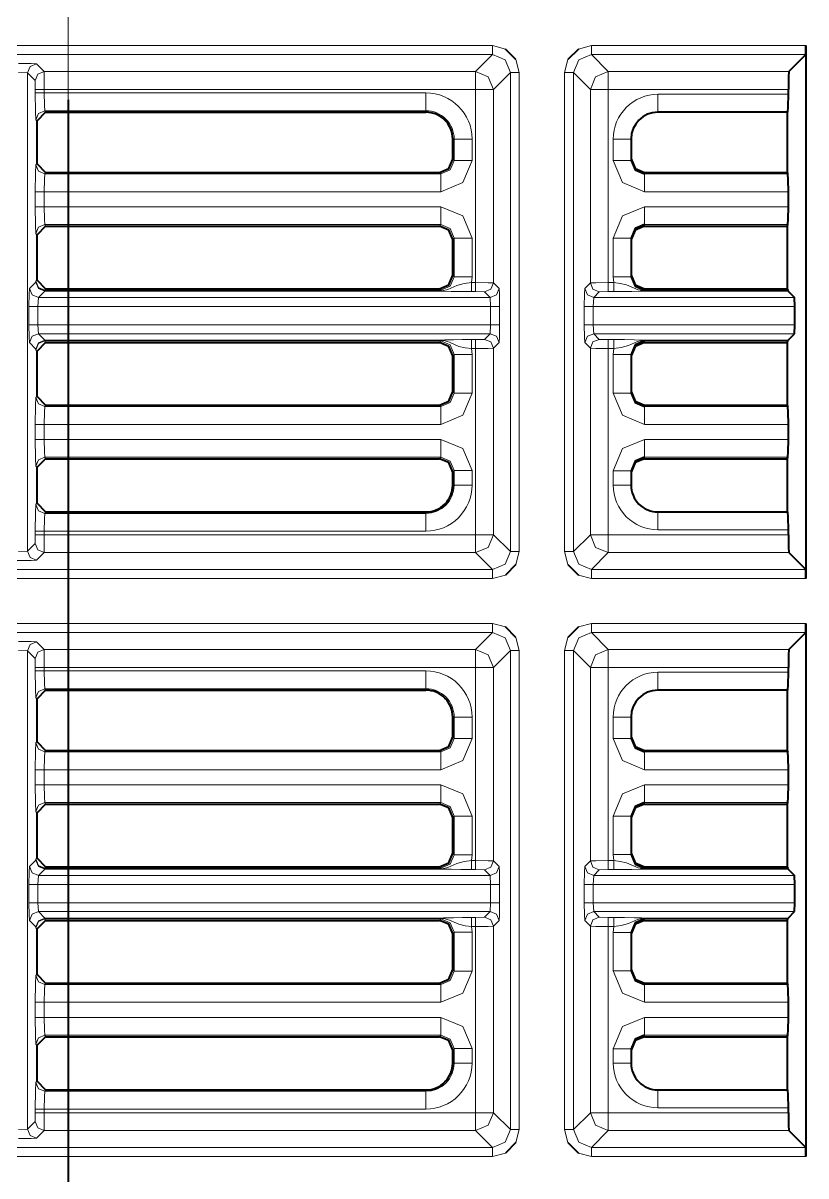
# Model space of a CAD drawing. Header units: millimetres. Extents: x 0 to 2941, y -405 to 1422.
# Drawn here: x 652.1 to 695.8, y 882.3 to 946.7 of the extents above; entities that cross this region are included whole.
import ezdxf

# ---------------------------------------------------------------- set-up
doc = ezdxf.new("R2010")
doc.units = ezdxf.units.MM
doc.layers.add('FINE', color=9, linetype='Continuous')
doc.layers.add('OUTLINE', color=7, linetype='Continuous')

msp = doc.modelspace()

# ---------------------------------------------------------------- linework, layer by layer
at = {"layer": 'FINE', "lineweight": 9}
for p, q in [((654.607, 957.219), (654.607, 939.354)), ((683.102, 945.289), (683.829, 945.477)), ((683.829, 945.477), (695.817, 945.477)), ((679.615, 944.705), (679.803, 943.978)), ((682.33, 943.978), (682.518, 944.705)), ((695.804, 944.977), (683.829, 944.977)), ((683.829, 944.977), (684.773, 944.034)), ((652.329, 943.954), (651.829, 943.979)), ((652.749, 943.534), (652.329, 943.954)), ((652.329, 917.227), (652.329, 943.954)), ((652.829, 944.454), (653.249, 944.034)), ((653.249, 944.034), (677.36, 944.034)), ((679.304, 943.978), (678.36, 943.034)), ((679.803, 943.978), (679.803, 917.203)), ((682.33, 917.203), (682.33, 943.978)), ((684.773, 944.034), (694.86, 944.034)), ((652.762, 943.034), (652.749, 943.534)), ((652.762, 942.839), (652.762, 943.034)), ((677.36, 943.034), (653.262, 943.034)), ((653.262, 943.034), (653.262, 942.839)), ((653.262, 942.839), (674.585, 942.839)), ((678.36, 943.034), (678.36, 932.221)), ((683.773, 932.221), (683.773, 943.034)), ((694.835, 943.034), (684.773, 943.034)), ((687.549, 942.758), (694.835, 942.758)), ((652.84, 941.258), (652.799, 941.341)), ((653.299, 941.84), (653.34, 941.759)), ((674.585, 941.84), (653.299, 941.84)), ((674.585, 941.759), (674.585, 941.84)), ((677.165, 940.258), (677.165, 939.061)), ((685.049, 939.066), (685.049, 940.258)), ((652.799, 938.811), (652.84, 938.893)), ((653.34, 938.394), (653.299, 938.312)), ((653.299, 938.312), (675.417, 938.312)), ((675.417, 938.312), (675.336, 938.394)), ((652.762, 936.473), (652.762, 937.314)), ((694.835, 937.314), (686.799, 937.314)), ((686.799, 936.473), (694.835, 936.473)), ((652.84, 934.893), (652.799, 934.975)), ((675.336, 935.394), (675.417, 935.475)), ((686.799, 935.475), (686.799, 935.394)), ((694.81, 935.475), (686.799, 935.475)), ((676.166, 934.726), (676.085, 934.644)), ((676.166, 932.561), (676.166, 934.726)), ((677.165, 934.726), (677.165, 932.561)), ((685.049, 932.566), (685.049, 934.721)), ((652.791, 932.263), (652.799, 932.311)), ((652.799, 932.311), (652.84, 932.393)), ((676.085, 932.642), (676.166, 932.561)), ((677.165, 932.561), (677.134, 932.234)), ((685.08, 932.234), (685.049, 932.566)), ((652.434, 931.906), (652.791, 932.263)), ((653.291, 931.763), (652.934, 931.406)), ((653.299, 931.812), (653.291, 931.78)), ((653.291, 931.78), (675.417, 931.78)), ((675.417, 931.763), (653.291, 931.763)), ((677.36, 931.734), (677.134, 931.734)), ((677.86, 931.721), (677.36, 931.734)), ((678.175, 931.406), (677.86, 931.721)), ((678.36, 932.221), (678.675, 931.906)), ((683.458, 931.906), (683.773, 932.221)), ((684.273, 931.721), (683.958, 931.406)), ((684.773, 931.734), (684.273, 931.721)), ((685.08, 931.734), (684.773, 931.734)), ((686.799, 931.894), (686.799, 931.812)), ((686.799, 931.812), (694.81, 931.812)), ((686.799, 931.78), (694.815, 931.78)), ((694.818, 931.763), (686.799, 931.763)), ((678.175, 931.406), (652.934, 931.406)), ((678.201, 930.906), (678.175, 931.406)), ((695.175, 931.406), (683.958, 931.406)), ((652.409, 929.881), (652.409, 930.906)), ((652.908, 930.906), (678.201, 930.906)), ((678.201, 929.881), (678.201, 930.906)), ((678.701, 930.906), (678.701, 929.881)), ((683.433, 929.881), (683.433, 930.906)), ((683.932, 930.906), (695.188, 930.906)), ((678.201, 929.881), (652.908, 929.881)), ((678.175, 929.381), (678.201, 929.881)), ((652.934, 929.381), (678.175, 929.381)), ((652.934, 929.381), (653.291, 929.023)), ((677.86, 929.065), (678.175, 929.381)), ((683.958, 929.381), (695.175, 929.381)), ((683.958, 929.381), (684.273, 929.065)), ((652.791, 928.524), (652.434, 928.881)), ((652.799, 928.475), (652.791, 928.524)), ((652.84, 928.393), (652.799, 928.475)), ((653.291, 929.023), (675.417, 929.023)), ((675.417, 929.007), (653.291, 929.007)), ((653.291, 929.007), (653.299, 928.975)), ((654.607, 928.635), (654.607, 910.77)), ((675.336, 928.894), (675.417, 928.975)), ((677.134, 929.053), (677.36, 929.053)), ((677.36, 928.553), (677.134, 928.553)), ((677.134, 928.553), (677.165, 928.226)), ((677.36, 929.053), (677.86, 929.065)), ((677.36, 918.147), (677.36, 928.553)), ((678.675, 928.881), (678.36, 928.566)), ((678.36, 928.566), (678.36, 918.147)), ((683.773, 928.566), (683.458, 928.881)), ((683.773, 918.147), (683.773, 928.566)), ((684.273, 929.065), (684.773, 929.053)), ((684.773, 929.053), (685.08, 929.053)), ((685.08, 928.553), (684.773, 928.553)), ((684.773, 928.553), (684.773, 918.147)), ((685.049, 928.221), (685.08, 928.553)), ((686.799, 929.023), (694.818, 929.023)), ((694.815, 929.007), (686.799, 929.007)), ((686.799, 928.975), (686.799, 928.894)), ((694.81, 928.975), (686.799, 928.975)), ((676.166, 928.226), (676.085, 928.144)), ((676.166, 926.061), (676.166, 928.226)), ((677.165, 928.226), (677.165, 926.061)), ((685.049, 926.066), (685.049, 928.221)), ((652.799, 925.812), (652.84, 925.894)), ((676.085, 926.142), (676.166, 926.061)), ((653.34, 925.393), (653.299, 925.312)), ((653.299, 925.312), (675.417, 925.312)), ((675.417, 925.312), (675.336, 925.393)), ((652.762, 923.473), (652.762, 924.313)), ((675.417, 924.313), (653.262, 924.313)), ((653.262, 924.313), (653.262, 923.473)), ((694.835, 924.313), (686.799, 924.313)), ((653.262, 923.473), (675.417, 923.473)), ((686.799, 923.473), (694.835, 923.473)), ((675.336, 922.393), (675.417, 922.475)), ((686.799, 922.475), (686.799, 922.393)), ((694.81, 922.475), (686.799, 922.475)), ((652.84, 921.894), (652.799, 921.976)), ((676.166, 921.726), (676.085, 921.645)), ((676.166, 920.922), (676.166, 921.726)), ((677.165, 921.726), (677.165, 920.922)), ((685.049, 920.922), (685.049, 921.721)), ((676.085, 920.922), (676.166, 920.922)), ((652.799, 919.84), (652.84, 919.922)), ((653.34, 919.422), (653.299, 919.341)), ((674.585, 919.341), (674.585, 919.422)), ((653.299, 919.341), (674.585, 919.341)), ((652.749, 917.647), (652.762, 918.147)), ((652.762, 918.147), (652.762, 918.342)), ((653.262, 918.342), (653.262, 918.147)), ((674.585, 918.342), (653.262, 918.342)), ((653.262, 918.147), (677.36, 918.147)), ((682.83, 917.203), (683.773, 918.147)), ((684.773, 918.147), (694.835, 918.147)), ((694.835, 918.422), (687.549, 918.422)), ((652.329, 917.227), (652.749, 917.647)), ((651.829, 917.202), (652.329, 917.227)), ((653.249, 917.147), (652.829, 916.727)), ((677.36, 917.147), (653.249, 917.147)), ((678.304, 916.204), (677.36, 917.147)), ((679.803, 917.203), (679.615, 916.476)), ((682.518, 916.476), (682.33, 917.203)), ((684.773, 917.147), (683.829, 916.204)), ((694.86, 917.147), (684.773, 917.147)), ((623.579, 916.204), (678.304, 916.204)), ((683.829, 916.204), (695.804, 916.204)), ((678.304, 915.704), (623.724, 915.704)), ((679.031, 915.892), (678.304, 915.704)), ((683.829, 915.704), (683.102, 915.892)), ((695.817, 915.704), (683.829, 915.704)), ((683.102, 912.989), (683.829, 913.177)), ((683.829, 913.177), (695.817, 913.177)), ((682.33, 911.678), (682.518, 912.405)), ((652.329, 911.654), (651.829, 911.679)), ((652.829, 912.154), (653.249, 911.734)), ((653.249, 911.734), (677.36, 911.734)), ((679.304, 911.678), (678.36, 910.734)), ((679.304, 884.903), (679.304, 911.678)), ((682.33, 884.903), (682.33, 911.678)), ((683.773, 910.734), (682.83, 911.678)), ((684.773, 911.734), (694.86, 911.734)), ((652.749, 911.234), (652.329, 911.654)), ((652.329, 884.927), (652.329, 911.654)), ((652.762, 910.734), (652.749, 911.234)), ((652.762, 910.538), (652.762, 910.734)), ((678.36, 910.734), (678.36, 899.921)), ((683.773, 899.921), (683.773, 910.734)), ((694.835, 910.734), (684.773, 910.734)), ((687.549, 910.458), (694.835, 910.458)), ((674.585, 909.458), (674.585, 909.54)), ((652.84, 908.958), (652.799, 909.041)), ((676.166, 907.959), (676.085, 907.959)), ((677.165, 907.959), (677.165, 906.761)), ((685.049, 906.766), (685.049, 907.959)), ((652.799, 906.511), (652.84, 906.593)), ((653.34, 906.094), (653.299, 906.012)), ((653.299, 906.012), (675.417, 906.012)), ((675.417, 906.012), (675.336, 906.094)), ((652.762, 904.174), (652.762, 905.013)), ((694.835, 905.013), (686.799, 905.013)), ((686.799, 904.174), (694.835, 904.174)), ((675.417, 903.175), (653.299, 903.175)), ((653.299, 903.175), (653.34, 903.093)), ((675.336, 903.093), (675.417, 903.175)), ((686.799, 903.175), (686.799, 903.093)), ((694.81, 903.175), (686.799, 903.175)), ((676.166, 902.426), (676.085, 902.344)), ((676.166, 900.261), (676.166, 902.426)), ((677.165, 902.426), (677.165, 900.261)), ((685.049, 900.266), (685.049, 902.421)), ((652.799, 900.011), (652.84, 900.093)), ((676.085, 900.342), (676.166, 900.261)), ((677.165, 900.261), (677.134, 899.934)), ((685.08, 899.934), (685.049, 900.266)), ((652.434, 899.606), (652.791, 899.963)), ((652.791, 899.963), (652.799, 900.011)), ((653.299, 899.512), (653.291, 899.48)), ((653.291, 899.48), (675.417, 899.48)), ((678.36, 899.921), (678.675, 899.606)), ((683.458, 899.606), (683.773, 899.921)), ((686.799, 899.593), (686.799, 899.512)), ((686.799, 899.512), (694.81, 899.512)), ((686.799, 899.48), (694.815, 899.48)), ((694.818, 899.463), (686.799, 899.463)), ((678.175, 899.106), (652.934, 899.106)), ((677.36, 899.434), (677.134, 899.434)), ((677.86, 899.421), (677.36, 899.434)), ((678.175, 899.106), (677.86, 899.421)), ((678.201, 898.606), (678.175, 899.106)), ((683.958, 899.106), (683.932, 898.606)), ((684.273, 899.421), (683.958, 899.106)), ((695.175, 899.106), (683.958, 899.106)), ((684.773, 899.434), (684.273, 899.421)), ((685.08, 899.434), (684.773, 899.434)), ((652.409, 897.581), (652.409, 898.606)), ((652.908, 898.606), (678.201, 898.606)), ((678.201, 897.581), (678.201, 898.606)), ((678.701, 898.606), (678.701, 897.581)), ((683.433, 897.581), (683.433, 898.606)), ((683.932, 898.606), (695.188, 898.606)), ((683.932, 898.606), (683.932, 897.581)), ((678.201, 897.581), (652.908, 897.581)), ((652.908, 897.581), (652.934, 897.081)), ((678.175, 897.081), (678.201, 897.581)), ((695.188, 897.581), (683.932, 897.581)), ((683.932, 897.581), (683.958, 897.081)), ((652.934, 897.081), (678.175, 897.081)), ((677.86, 896.765), (678.175, 897.081)), ((683.958, 897.081), (684.273, 896.765)), ((683.958, 897.081), (695.175, 897.081)), ((652.791, 896.224), (652.434, 896.581)), ((652.799, 896.175), (652.791, 896.224)), ((675.417, 896.707), (653.291, 896.707)), ((653.291, 896.707), (653.299, 896.675)), ((675.336, 896.594), (675.417, 896.675)), ((677.134, 896.253), (677.165, 895.926)), ((684.273, 896.765), (684.773, 896.753)), ((684.773, 896.753), (685.08, 896.753)), ((685.049, 895.921), (685.08, 896.253)), ((686.799, 896.724), (694.818, 896.724)), ((686.799, 896.675), (686.799, 896.594)), ((694.81, 896.675), (686.799, 896.675)), ((652.84, 896.093), (652.799, 896.175)), ((676.166, 895.926), (676.085, 895.844)), ((676.166, 893.761), (676.166, 895.926)), ((677.165, 895.926), (677.165, 893.761)), ((685.049, 893.766), (685.049, 895.921)), ((676.085, 893.842), (676.166, 893.761)), ((652.799, 893.511), (652.84, 893.593)), ((653.34, 893.093), (653.299, 893.012)), ((653.299, 893.012), (675.417, 893.012)), ((675.417, 893.012), (675.336, 893.093)), ((652.762, 891.174), (652.762, 892.014)), ((653.262, 892.014), (653.262, 891.174)), ((675.417, 892.014), (653.262, 892.014)), ((694.835, 892.014), (686.799, 892.014)), ((653.262, 891.174), (675.417, 891.174)), ((686.799, 891.174), (694.835, 891.174)), ((675.417, 890.175), (653.299, 890.175)), ((653.299, 890.175), (653.34, 890.093)), ((675.336, 890.093), (675.417, 890.175)), ((652.84, 889.593), (652.799, 889.675)), ((676.166, 889.426), (676.085, 889.345)), ((676.166, 888.622), (676.166, 889.426)), ((677.165, 889.426), (677.165, 888.622)), ((685.049, 888.622), (685.049, 889.421)), ((676.085, 888.622), (676.166, 888.622)), ((652.799, 887.54), (652.84, 887.622)), ((674.585, 887.041), (674.585, 887.122)), ((652.762, 885.847), (652.762, 886.042)), ((674.585, 886.042), (653.262, 886.042)), ((653.262, 886.042), (653.262, 885.847)), ((694.835, 886.122), (687.549, 886.122)), ((652.329, 884.927), (652.749, 885.347)), ((652.749, 885.347), (652.762, 885.847)), ((678.36, 885.847), (679.304, 884.903)), ((684.773, 885.847), (694.835, 885.847)), ((651.829, 884.902), (652.329, 884.927)), ((677.36, 884.847), (653.249, 884.847)), ((678.304, 883.903), (677.36, 884.847)), ((679.803, 884.903), (679.615, 884.176)), ((682.518, 884.176), (682.33, 884.903)), ((684.773, 884.847), (683.829, 883.903)), ((694.86, 884.847), (684.773, 884.847)), ((678.304, 883.404), (623.724, 883.404)), ((679.031, 883.592), (678.304, 883.404)), ((683.829, 883.404), (683.102, 883.592)), ((683.829, 883.903), (695.804, 883.903)), ((695.817, 883.404), (683.829, 883.404))]:
    msp.add_line(p, q, dxfattribs=at)
for points in [[(623.724, 945.477), (678.304, 945.477), (679.031, 945.289)], [(678.304, 945.477), (678.304, 945.128), (678.304, 944.977)], [(683.829, 945.477), (683.829, 945.128), (683.829, 944.977)], [(677.36, 944.034), (678.304, 944.977), (623.736, 944.977)], [(679.304, 943.978), (679.011, 944.685), (678.304, 944.977)], [(683.829, 944.977), (683.122, 944.685), (682.83, 943.978)], [(651.829, 944.479), (652.527, 944.472), (652.829, 944.454)], [(652.829, 944.454), (652.476, 944.307), (652.329, 943.954)], [(653.249, 944.034), (652.896, 943.887), (652.749, 943.534)], [(653.249, 944.034), (653.258, 943.732), (653.262, 943.034)], [(677.36, 944.034), (678.067, 943.741), (678.36, 943.034)], [(677.36, 944.034), (677.36, 943.732), (677.36, 943.034)], [(678.36, 918.147), (679.304, 917.203), (679.304, 943.978)], [(679.304, 943.978), (679.455, 943.978), (679.803, 943.978)], [(682.33, 943.978), (682.679, 943.978), (682.83, 943.978)], [(683.773, 943.034), (682.83, 943.978), (682.83, 917.203)], [(683.773, 943.034), (684.066, 943.741), (684.773, 944.034)], [(684.773, 943.034), (684.773, 943.732), (684.773, 944.034)], [(653.262, 943.034), (652.913, 943.034), (652.762, 943.034)], [(652.762, 942.839), (652.913, 942.839), (653.262, 942.839)], [(652.799, 941.341), (652.773, 941.806), (652.762, 942.839)], [(653.262, 942.839), (653.273, 942.15), (653.299, 941.84)], [(674.585, 942.839), (674.585, 942.15), (674.585, 941.84)], [(677.134, 932.234), (677.36, 932.234), (677.36, 943.034)], [(678.36, 943.034), (678.058, 943.034), (677.36, 943.034)], [(684.773, 943.034), (684.075, 943.034), (683.773, 943.034)], [(684.773, 943.034), (684.773, 932.234), (685.08, 932.234)], [(687.549, 942.758), (687.549, 942.051), (687.549, 941.759)], [(652.799, 941.341), (652.946, 941.693), (653.299, 941.84)], [(676.085, 939.142), (676.166, 939.061), (676.166, 940.258), (676.085, 940.258)], [(677.165, 940.258), (676.476, 940.258), (676.166, 940.258)], [(685.049, 940.258), (685.756, 940.258), (686.049, 940.258)], [(652.762, 937.314), (652.773, 938.346), (652.799, 938.811)], [(652.799, 938.811), (652.946, 938.458), (653.299, 938.312)], [(675.417, 938.312), (675.948, 938.53), (676.166, 939.061)], [(677.165, 939.061), (676.653, 937.825), (675.417, 937.314)], [(677.165, 939.061), (676.476, 939.061), (676.166, 939.061)], [(685.049, 939.066), (685.756, 939.066), (686.049, 939.066)], [(686.799, 937.314), (685.561, 937.827), (685.049, 939.066)], [(653.299, 938.312), (653.273, 938.002), (653.262, 937.314)], [(675.417, 937.314), (675.417, 938.002), (675.417, 938.312)], [(686.799, 938.394), (686.799, 938.312), (694.81, 938.312)], [(686.799, 937.314), (686.799, 938.002), (686.799, 938.312)], [(652.762, 937.314), (652.913, 937.314), (653.262, 937.314)], [(675.417, 937.314), (653.262, 937.314), (653.262, 936.473), (675.417, 936.473)], [(652.762, 936.473), (652.913, 936.473), (653.262, 936.473)], [(652.799, 934.975), (652.773, 935.441), (652.762, 936.473)], [(653.262, 936.473), (653.273, 935.785), (653.299, 935.475)], [(675.417, 935.475), (675.417, 935.785), (675.417, 936.473)], [(675.417, 936.473), (676.653, 935.962), (677.165, 934.726)], [(685.049, 934.721), (685.561, 935.96), (686.799, 936.473)], [(686.799, 935.475), (686.799, 935.785), (686.799, 936.473)], [(652.799, 934.975), (652.946, 935.328), (653.299, 935.475)], [(675.417, 935.475), (653.299, 935.475), (653.34, 935.394)], [(676.166, 934.726), (675.948, 935.257), (675.417, 935.475)], [(676.166, 934.726), (676.476, 934.726), (677.165, 934.726)], [(686.049, 934.721), (685.756, 934.721), (685.049, 934.721)], [(653.299, 931.812), (652.946, 931.959), (652.799, 932.311)], [(675.417, 931.812), (675.948, 932.03), (676.166, 932.561)], [(676.166, 932.561), (676.476, 932.561), (677.165, 932.561)], [(686.049, 932.566), (685.756, 932.566), (685.049, 932.566)], [(652.409, 930.906), (652.416, 931.604), (652.434, 931.906)], [(652.934, 931.406), (652.581, 931.553), (652.434, 931.906)], [(653.291, 931.78), (652.939, 931.923), (652.791, 932.263)], [(653.291, 931.763), (652.938, 931.91), (652.791, 932.263)], [(653.291, 931.78), (653.291, 931.768), (653.291, 931.763)], [(653.34, 931.894), (653.299, 931.812), (675.417, 931.812), (675.336, 931.894)], [(675.417, 931.78), (675.487, 931.782), (675.574, 931.791), (675.814, 931.851), (676.314, 932.073), (676.727, 932.184), (677.134, 932.234)], [(675.417, 931.78), (675.417, 931.801), (675.417, 931.812)], [(675.417, 931.78), (675.417, 931.768), (675.417, 931.763)], [(677.134, 931.734), (676.542, 931.737), (675.994, 931.747), (675.586, 931.76), (675.478, 931.763), (675.444, 931.763), (675.417, 931.763)], [(677.134, 932.234), (677.134, 931.885), (677.134, 931.734)], [(677.36, 932.234), (677.36, 931.885), (677.36, 931.734)], [(677.36, 932.234), (678.058, 932.23), (678.36, 932.221)], [(678.36, 932.221), (678.213, 931.868), (677.86, 931.721)], [(678.675, 931.906), (678.529, 931.553), (678.175, 931.406)], [(678.675, 931.906), (678.693, 931.604), (678.701, 930.906)], [(683.433, 930.906), (683.44, 931.604), (683.458, 931.906)], [(683.958, 931.406), (683.605, 931.553), (683.458, 931.906)], [(683.773, 932.221), (684.075, 932.23), (684.773, 932.234)], [(684.273, 931.721), (683.92, 931.868), (683.773, 932.221)], [(684.773, 931.734), (684.773, 931.885), (684.773, 932.234)], [(685.08, 931.734), (685.08, 931.885), (685.08, 932.234)], [(685.08, 932.234), (685.445, 932.19), (685.789, 932.112), (686.31, 931.887), (686.446, 931.837), (686.552, 931.808), (686.697, 931.785), (686.766, 931.781), (686.799, 931.78)], [(686.799, 931.763), (686.786, 931.763), (686.759, 931.763), (686.7, 931.762), (686.652, 931.76), (686.579, 931.758), (686.082, 931.743), (685.611, 931.737), (685.08, 931.734)], [(686.799, 931.812), (686.799, 931.801), (686.799, 931.78)], [(686.799, 931.763), (686.799, 931.768), (686.799, 931.78)], [(652.934, 931.406), (652.908, 930.906), (652.908, 929.881), (652.934, 929.381)], [(683.958, 931.406), (683.932, 930.906), (683.932, 929.881)], [(652.908, 930.906), (652.56, 930.906), (652.409, 930.906)], [(678.701, 930.906), (678.55, 930.906), (678.201, 930.906)], [(683.932, 930.906), (683.584, 930.906), (683.433, 930.906)], [(652.409, 929.881), (652.56, 929.881), (652.908, 929.881)], [(652.434, 928.881), (652.416, 929.183), (652.409, 929.881)], [(678.201, 929.881), (678.55, 929.881), (678.701, 929.881)], [(678.701, 929.881), (678.693, 929.183), (678.675, 928.881)], [(683.433, 929.881), (683.584, 929.881), (683.932, 929.881)], [(683.458, 928.881), (683.44, 929.183), (683.433, 929.881)], [(695.188, 929.881), (683.932, 929.881), (683.958, 929.381)], [(652.434, 928.881), (652.581, 929.234), (652.934, 929.381)], [(678.175, 929.381), (678.529, 929.234), (678.675, 928.881)], [(683.458, 928.881), (683.605, 929.234), (683.958, 929.381)], [(652.791, 928.524), (652.938, 928.877), (653.291, 929.023)], [(652.791, 928.524), (652.939, 928.864), (653.291, 929.007)], [(652.799, 928.475), (652.946, 928.828), (653.299, 928.975)], [(653.291, 929.023), (653.291, 929.019), (653.291, 929.007)], [(675.417, 928.975), (653.299, 928.975), (653.34, 928.894)], [(675.417, 929.023), (675.43, 929.023), (675.457, 929.024), (675.516, 929.025), (675.565, 929.026), (675.64, 929.029), (676.133, 929.044), (676.604, 929.05), (677.134, 929.053)], [(675.417, 929.023), (675.417, 929.019), (675.417, 929.007)], [(677.134, 928.553), (676.77, 928.596), (676.427, 928.674), (675.909, 928.898), (675.772, 928.95), (675.666, 928.979), (675.52, 929.002), (675.45, 929.006), (675.417, 929.007)], [(675.417, 928.975), (675.417, 928.986), (675.417, 929.007)], [(676.166, 928.226), (675.948, 928.757), (675.417, 928.975)], [(677.134, 929.053), (677.134, 928.902), (677.134, 928.553)], [(677.36, 929.053), (677.36, 928.902), (677.36, 928.553)], [(678.36, 928.566), (678.058, 928.557), (677.36, 928.553)], [(677.86, 929.065), (678.213, 928.919), (678.36, 928.566)], [(683.773, 928.566), (683.92, 928.919), (684.273, 929.065)], [(684.773, 928.553), (684.075, 928.557), (683.773, 928.566)], [(684.773, 928.553), (684.773, 928.902), (684.773, 929.053)], [(685.08, 928.553), (685.08, 928.902), (685.08, 929.053)], [(685.08, 929.053), (685.675, 929.05), (686.222, 929.04), (686.63, 929.027), (686.738, 929.024), (686.772, 929.024), (686.799, 929.023)], [(686.799, 929.007), (686.728, 929.005), (686.642, 928.996), (686.403, 928.936), (685.903, 928.716), (685.49, 928.604), (685.08, 928.553)], [(686.799, 929.007), (686.799, 929.019), (686.799, 929.023)], [(686.799, 928.975), (686.799, 928.986), (686.799, 929.007)], [(676.166, 928.226), (676.476, 928.226), (677.165, 928.226)], [(686.049, 928.221), (685.756, 928.221), (685.049, 928.221)], [(675.417, 925.312), (675.948, 925.53), (676.166, 926.061)], [(677.165, 926.061), (676.653, 924.825), (675.417, 924.313)], [(676.166, 926.061), (676.476, 926.061), (677.165, 926.061)], [(686.049, 926.066), (685.756, 926.066), (685.049, 926.066)], [(686.799, 924.313), (685.561, 924.827), (685.049, 926.066)], [(652.762, 924.313), (652.773, 925.346), (652.799, 925.812)], [(653.299, 925.312), (652.946, 925.459), (652.799, 925.812)], [(653.299, 925.312), (653.273, 925.002), (653.262, 924.313)], [(675.417, 924.313), (675.417, 925.002), (675.417, 925.312)], [(686.799, 925.393), (686.799, 925.312), (694.81, 925.312)], [(686.799, 925.312), (686.799, 925.002), (686.799, 924.313)], [(653.262, 924.313), (652.913, 924.313), (652.762, 924.313)], [(653.262, 923.473), (652.913, 923.473), (652.762, 923.473)], [(652.799, 921.976), (652.773, 922.441), (652.762, 923.473)], [(653.262, 923.473), (653.273, 922.785), (653.299, 922.475)], [(675.417, 923.473), (675.417, 922.785), (675.417, 922.475)], [(675.417, 923.473), (676.653, 922.962), (677.165, 921.726)], [(685.049, 921.721), (685.561, 922.96), (686.799, 923.473)], [(686.799, 922.475), (686.799, 922.785), (686.799, 923.473)], [(653.299, 922.475), (652.946, 922.328), (652.799, 921.976)], [(675.417, 922.475), (653.299, 922.475), (653.34, 922.393)], [(676.166, 921.726), (675.948, 922.257), (675.417, 922.475)], [(676.166, 921.726), (676.476, 921.726), (677.165, 921.726)], [(686.049, 921.721), (685.756, 921.721), (685.049, 921.721)], [(676.166, 920.922), (676.476, 920.922), (677.165, 920.922)], [(686.049, 920.922), (685.756, 920.922), (685.049, 920.922)], [(652.762, 918.342), (652.773, 919.375), (652.799, 919.84)], [(653.299, 919.341), (652.946, 919.488), (652.799, 919.84)], [(687.549, 919.422), (687.549, 919.129), (687.549, 918.422)], [(653.299, 919.341), (653.273, 919.031), (653.262, 918.342)], [(674.585, 919.341), (674.585, 919.031), (674.585, 918.342)], [(653.262, 918.342), (652.913, 918.342), (652.762, 918.342)], [(653.262, 918.147), (652.913, 918.147), (652.762, 918.147)], [(653.262, 918.147), (653.258, 917.449), (653.249, 917.147)], [(678.36, 918.147), (678.058, 918.147), (677.36, 918.147)], [(678.36, 918.147), (678.067, 917.44), (677.36, 917.147)], [(677.36, 918.147), (677.36, 917.449), (677.36, 917.147)], [(684.773, 918.147), (684.075, 918.147), (683.773, 918.147)], [(684.773, 917.147), (684.066, 917.44), (683.773, 918.147)], [(684.773, 918.147), (684.773, 917.449), (684.773, 917.147)], [(653.249, 917.147), (652.896, 917.294), (652.749, 917.647)], [(652.829, 916.727), (652.476, 916.874), (652.329, 917.227)], [(678.304, 916.204), (679.011, 916.496), (679.304, 917.203)], [(679.304, 917.203), (679.455, 917.203), (679.803, 917.203)], [(682.33, 917.203), (682.679, 917.203), (682.83, 917.203)], [(682.83, 917.203), (683.122, 916.496), (683.829, 916.204)], [(652.829, 916.727), (652.527, 916.709), (651.829, 916.702), (650.804, 916.702)], [(678.304, 916.204), (678.304, 916.052), (678.304, 915.704)], [(683.829, 915.704), (683.829, 916.052), (683.829, 916.204)], [(623.724, 913.177), (678.304, 913.177), (679.031, 912.989)], [(678.304, 913.177), (678.304, 912.828), (678.304, 912.677)], [(683.829, 913.177), (683.829, 912.828), (683.829, 912.677)], [(677.36, 911.734), (678.304, 912.677), (623.736, 912.677)], [(679.304, 911.678), (679.011, 912.385), (678.304, 912.677)], [(679.615, 912.405), (679.803, 911.678), (679.803, 884.903)], [(683.829, 912.677), (683.122, 912.385), (682.83, 911.678)], [(695.804, 912.677), (683.829, 912.677), (684.773, 911.734)], [(651.829, 912.179), (652.527, 912.172), (652.829, 912.154)], [(652.329, 911.654), (652.476, 912.007), (652.829, 912.154)], [(652.749, 911.234), (652.896, 911.587), (653.249, 911.734)], [(653.249, 911.734), (653.258, 911.432), (653.262, 910.734)], [(677.36, 911.734), (678.067, 911.441), (678.36, 910.734)], [(677.36, 911.734), (677.36, 911.432), (677.36, 910.734)], [(679.304, 911.678), (679.455, 911.678), (679.803, 911.678)], [(682.33, 911.678), (682.679, 911.678), (682.83, 911.678)], [(682.83, 911.678), (682.83, 884.903), (683.773, 885.847)], [(683.773, 910.734), (684.066, 911.441), (684.773, 911.734)], [(684.773, 910.734), (684.773, 911.432), (684.773, 911.734)], [(652.762, 910.734), (652.913, 910.734), (653.262, 910.734)], [(652.762, 910.538), (652.913, 910.538), (653.262, 910.538)], [(652.799, 909.041), (652.773, 909.506), (652.762, 910.538)], [(677.134, 899.934), (677.36, 899.934), (677.36, 910.734), (653.262, 910.734)], [(653.262, 910.734), (653.262, 910.538), (674.585, 910.538)], [(653.262, 910.538), (653.273, 909.85), (653.299, 909.54)], [(674.585, 910.538), (674.585, 909.85), (674.585, 909.54)], [(678.36, 910.734), (678.058, 910.734), (677.36, 910.734)], [(684.773, 910.734), (684.075, 910.734), (683.773, 910.734)], [(684.773, 910.734), (684.773, 899.934), (685.08, 899.934)], [(687.549, 910.458), (687.549, 909.751), (687.549, 909.458)], [(652.799, 909.041), (652.946, 909.393), (653.299, 909.54)], [(674.585, 909.54), (653.299, 909.54), (653.34, 909.458)], [(676.085, 906.842), (676.166, 906.761), (676.166, 907.959)], [(677.165, 907.959), (676.476, 907.959), (676.166, 907.959)], [(685.049, 907.959), (685.756, 907.959), (686.049, 907.959)], [(675.417, 906.012), (675.948, 906.23), (676.166, 906.761)], [(677.165, 906.761), (676.653, 905.525), (675.417, 905.013)], [(676.166, 906.761), (676.476, 906.761), (677.165, 906.761)], [(685.049, 906.766), (685.756, 906.766), (686.049, 906.766)], [(686.799, 905.013), (685.561, 905.527), (685.049, 906.766)], [(652.762, 905.013), (652.773, 906.046), (652.799, 906.511)], [(653.299, 906.012), (652.946, 906.159), (652.799, 906.511)], [(653.299, 906.012), (653.273, 905.702), (653.262, 905.013)], [(675.417, 906.012), (675.417, 905.702), (675.417, 905.013)], [(686.799, 906.094), (686.799, 906.012), (694.81, 906.012)], [(686.799, 905.013), (686.799, 905.702), (686.799, 906.012)], [(653.262, 905.013), (652.913, 905.013), (652.762, 905.013)], [(675.417, 905.013), (653.262, 905.013), (653.262, 904.174), (675.417, 904.174)], [(652.762, 904.174), (652.913, 904.174), (653.262, 904.174)], [(652.84, 902.593), (652.799, 902.675), (652.773, 903.141), (652.762, 904.174)], [(653.262, 904.174), (653.273, 903.485), (653.299, 903.175)], [(675.417, 903.175), (675.417, 903.485), (675.417, 904.174)], [(675.417, 904.174), (676.653, 903.662), (677.165, 902.426)], [(685.049, 902.421), (685.561, 903.66), (686.799, 904.174)], [(686.799, 904.174), (686.799, 903.485), (686.799, 903.175)], [(652.799, 902.675), (652.946, 903.028), (653.299, 903.175)], [(676.166, 902.426), (675.948, 902.957), (675.417, 903.175)], [(676.166, 902.426), (676.476, 902.426), (677.165, 902.426)], [(685.049, 902.421), (685.756, 902.421), (686.049, 902.421)], [(675.417, 899.512), (675.948, 899.73), (676.166, 900.261)], [(676.166, 900.261), (676.476, 900.261), (677.165, 900.261)], [(685.049, 900.266), (685.756, 900.266), (686.049, 900.266)], [(654.607, 900.051), (654.607, 846.457), (621.566, 846.457)], [(652.409, 898.606), (652.416, 899.304), (652.434, 899.606)], [(652.434, 899.606), (652.581, 899.253), (652.934, 899.106)], [(652.791, 899.963), (652.938, 899.61), (653.291, 899.463)], [(652.791, 899.963), (652.939, 899.623), (653.291, 899.48)], [(652.799, 900.011), (652.946, 899.659), (653.299, 899.512)], [(675.417, 899.463), (653.291, 899.463), (652.934, 899.106)], [(653.291, 899.48), (653.291, 899.468), (653.291, 899.463)], [(653.34, 899.593), (653.299, 899.512), (675.417, 899.512), (675.336, 899.593)], [(675.417, 899.48), (675.487, 899.482), (675.574, 899.491), (675.814, 899.551), (676.314, 899.773), (676.727, 899.884), (677.134, 899.934)], [(675.417, 899.48), (675.417, 899.501), (675.417, 899.512)], [(675.417, 899.463), (675.417, 899.468), (675.417, 899.48)], [(677.134, 899.434), (676.542, 899.437), (675.994, 899.447), (675.586, 899.459), (675.478, 899.463), (675.444, 899.463), (675.417, 899.463)], [(677.134, 899.434), (677.134, 899.585), (677.134, 899.934)], [(677.36, 899.434), (677.36, 899.585), (677.36, 899.934)], [(677.36, 899.934), (678.058, 899.93), (678.36, 899.921)], [(677.86, 899.421), (678.213, 899.568), (678.36, 899.921)], [(678.175, 899.106), (678.529, 899.253), (678.675, 899.606)], [(678.675, 899.606), (678.693, 899.304), (678.701, 898.606)], [(683.433, 898.606), (683.44, 899.304), (683.458, 899.606)], [(683.958, 899.106), (683.605, 899.253), (683.458, 899.606)], [(683.773, 899.921), (684.075, 899.93), (684.773, 899.934)], [(684.273, 899.421), (683.92, 899.568), (683.773, 899.921)], [(684.773, 899.434), (684.773, 899.585), (684.773, 899.934)], [(685.08, 899.434), (685.08, 899.585), (685.08, 899.934)], [(685.08, 899.934), (685.445, 899.89), (685.789, 899.812), (686.31, 899.587), (686.446, 899.536), (686.552, 899.508), (686.697, 899.485), (686.766, 899.48), (686.799, 899.48)], [(686.799, 899.463), (686.786, 899.463), (686.759, 899.463), (686.7, 899.462), (686.652, 899.46), (686.579, 899.458), (686.082, 899.443), (685.611, 899.437), (685.08, 899.434)], [(686.799, 899.48), (686.799, 899.501), (686.799, 899.512)], [(686.799, 899.463), (686.799, 899.468), (686.799, 899.48)], [(652.934, 899.106), (652.908, 898.606), (652.908, 897.581)], [(652.409, 898.606), (652.56, 898.606), (652.908, 898.606)], [(678.201, 898.606), (678.55, 898.606), (678.701, 898.606)], [(683.932, 898.606), (683.584, 898.606), (683.433, 898.606)], [(652.409, 897.581), (652.56, 897.581), (652.908, 897.581)], [(652.434, 896.581), (652.416, 896.883), (652.409, 897.581)], [(678.201, 897.581), (678.55, 897.581), (678.701, 897.581)], [(678.701, 897.581), (678.693, 896.883), (678.675, 896.581)], [(683.932, 897.581), (683.584, 897.581), (683.433, 897.581)], [(683.458, 896.581), (683.44, 896.883), (683.433, 897.581)], [(652.434, 896.581), (652.581, 896.934), (652.934, 897.081)], [(652.934, 897.081), (653.291, 896.724), (675.417, 896.724)], [(678.175, 897.081), (678.529, 896.934), (678.675, 896.581)], [(683.958, 897.081), (683.605, 896.934), (683.458, 896.581)], [(652.791, 896.224), (652.938, 896.577), (653.291, 896.724)], [(652.791, 896.224), (652.939, 896.564), (653.291, 896.707)], [(652.799, 896.175), (652.946, 896.528), (653.299, 896.675)], [(653.262, 885.847), (677.36, 885.847), (677.36, 896.253), (677.134, 896.253)], [(653.291, 896.724), (653.291, 896.719), (653.291, 896.707)], [(675.417, 896.675), (653.299, 896.675), (653.34, 896.594)], [(675.417, 896.724), (675.43, 896.724), (675.457, 896.724), (675.516, 896.725), (675.565, 896.727), (675.64, 896.729), (676.133, 896.743), (676.604, 896.75), (677.134, 896.753)], [(675.417, 896.724), (675.417, 896.719), (675.417, 896.707)], [(677.134, 896.253), (676.77, 896.296), (676.427, 896.374), (675.909, 896.599), (675.772, 896.65), (675.666, 896.679), (675.52, 896.702), (675.45, 896.707), (675.417, 896.707)], [(675.417, 896.675), (675.417, 896.685), (675.417, 896.707)], [(676.166, 895.926), (675.948, 896.457), (675.417, 896.675)], [(677.134, 896.753), (677.36, 896.753), (677.86, 896.765)], [(677.134, 896.753), (677.134, 896.602), (677.134, 896.253)], [(677.36, 896.753), (677.36, 896.602), (677.36, 896.253)], [(678.36, 896.266), (678.058, 896.257), (677.36, 896.253)], [(677.86, 896.765), (678.213, 896.619), (678.36, 896.266)], [(678.675, 896.581), (678.36, 896.266), (678.36, 885.847)], [(683.773, 885.847), (683.773, 896.266), (683.458, 896.581)], [(684.273, 896.765), (683.92, 896.619), (683.773, 896.266)], [(684.773, 896.253), (684.075, 896.257), (683.773, 896.266)], [(684.773, 896.753), (684.773, 896.602), (684.773, 896.253)], [(685.08, 896.253), (684.773, 896.253), (684.773, 885.847)], [(685.08, 896.753), (685.08, 896.602), (685.08, 896.253)], [(685.08, 896.753), (685.675, 896.75), (686.222, 896.74), (686.63, 896.727), (686.738, 896.724), (686.772, 896.724), (686.799, 896.724)], [(686.799, 896.707), (686.728, 896.705), (686.642, 896.696), (686.403, 896.636), (685.903, 896.416), (685.49, 896.304), (685.08, 896.253)], [(686.799, 896.724), (686.799, 896.719), (686.799, 896.707)], [(694.815, 896.707), (686.799, 896.707), (686.799, 896.685), (686.799, 896.675)], [(676.166, 895.926), (676.476, 895.926), (677.165, 895.926)], [(685.049, 895.921), (685.756, 895.921), (686.049, 895.921)], [(675.417, 893.012), (675.948, 893.23), (676.166, 893.761)], [(677.165, 893.761), (676.653, 892.525), (675.417, 892.014)], [(676.166, 893.761), (676.476, 893.761), (677.165, 893.761)], [(685.049, 893.766), (685.756, 893.766), (686.049, 893.766)], [(686.799, 892.014), (685.561, 892.527), (685.049, 893.766)], [(652.762, 892.014), (652.773, 893.046), (652.799, 893.511)], [(653.299, 893.012), (652.946, 893.159), (652.799, 893.511)], [(653.299, 893.012), (653.273, 892.702), (653.262, 892.014)], [(675.417, 892.014), (675.417, 892.702), (675.417, 893.012)], [(686.799, 893.093), (686.799, 893.012), (694.81, 893.012)], [(686.799, 892.014), (686.799, 892.702), (686.799, 893.012)], [(652.762, 892.014), (652.913, 892.014), (653.262, 892.014)], [(652.762, 891.174), (652.913, 891.174), (653.262, 891.174)], [(652.799, 889.675), (652.773, 890.141), (652.762, 891.174)], [(653.262, 891.174), (653.273, 890.485), (653.299, 890.175)], [(675.417, 890.175), (675.417, 890.485), (675.417, 891.174)], [(675.417, 891.174), (676.653, 890.662), (677.165, 889.426)], [(685.049, 889.421), (685.561, 890.66), (686.799, 891.174)], [(686.799, 890.175), (686.799, 890.485), (686.799, 891.174)], [(652.799, 889.675), (652.946, 890.028), (653.299, 890.175)], [(676.166, 889.426), (675.948, 889.957), (675.417, 890.175)], [(694.81, 890.175), (686.799, 890.175), (686.799, 890.093)], [(676.166, 889.426), (676.476, 889.426), (677.165, 889.426)], [(686.049, 889.421), (685.756, 889.421), (685.049, 889.421)], [(676.166, 888.622), (676.476, 888.622), (677.165, 888.622)], [(686.049, 888.622), (685.756, 888.622), (685.049, 888.622)], [(652.762, 886.042), (652.773, 887.075), (652.799, 887.54)], [(653.299, 887.041), (652.946, 887.187), (652.799, 887.54)], [(653.299, 887.041), (653.273, 886.731), (653.262, 886.042)], [(653.34, 887.122), (653.299, 887.041), (674.585, 887.041)], [(674.585, 887.041), (674.585, 886.731), (674.585, 886.042)], [(687.549, 887.122), (687.549, 886.83), (687.549, 886.122)], [(653.262, 886.042), (652.913, 886.042), (652.762, 886.042)], [(653.249, 884.847), (652.896, 884.994), (652.749, 885.347)], [(653.262, 885.847), (652.913, 885.847), (652.762, 885.847)], [(653.262, 885.847), (653.258, 885.149), (653.249, 884.847)], [(678.36, 885.847), (678.058, 885.847), (677.36, 885.847)], [(678.36, 885.847), (678.067, 885.14), (677.36, 884.847)], [(677.36, 885.847), (677.36, 885.149), (677.36, 884.847)], [(684.773, 885.847), (684.075, 885.847), (683.773, 885.847)], [(684.773, 884.847), (684.066, 885.14), (683.773, 885.847)], [(684.773, 885.847), (684.773, 885.149), (684.773, 884.847)], [(624.523, 884.847), (623.579, 883.903), (678.304, 883.903)], [(653.249, 884.847), (652.829, 884.427), (652.527, 884.409), (651.829, 884.401)], [(652.829, 884.427), (652.476, 884.574), (652.329, 884.927)], [(678.304, 883.903), (679.011, 884.196), (679.304, 884.903)], [(679.304, 884.903), (679.455, 884.903), (679.803, 884.903)], [(682.33, 884.903), (682.679, 884.903), (682.83, 884.903)], [(682.83, 884.903), (683.122, 884.196), (683.829, 883.903)], [(678.304, 883.903), (678.304, 883.753), (678.304, 883.404)], [(683.829, 883.404), (683.829, 883.753), (683.829, 883.903)]]:
    msp.add_lwpolyline(points, dxfattribs=at)
for points in [[(677.165, 940.258, 0.414204), (674.585, 942.838)], [(687.549, 942.758, 0.414214), (685.049, 940.258)], [(676.166, 940.258, 0.414214), (674.585, 941.84)], [(674.585, 919.341, 0.414182), (676.166, 920.922)], [(674.585, 918.342, 0.414223), (677.165, 920.922)], [(685.049, 920.922, 0.414234), (687.549, 918.422)], [(677.165, 907.959, 0.414223), (674.585, 910.538)], [(687.549, 910.458, 0.414193), (685.049, 907.959)], [(676.166, 907.959, 0.414245), (674.585, 909.54)], [(674.585, 887.041, 0.414182), (676.166, 888.622)], [(674.585, 886.042, 0.414223), (677.165, 888.622)], [(685.049, 888.622, 0.414234), (687.549, 886.122)]]:
    msp.add_lwpolyline(points, format="xyb", dxfattribs=at)
at = {"layer": 'OUTLINE', "lineweight": 40}
for p, q in [((679.615, 944.705), (679.031, 945.289)), ((683.102, 945.289), (682.518, 944.705)), ((695.804, 944.977), (695.817, 945.477)), ((695.817, 945.477), (695.817, 915.704)), ((694.86, 944.034), (695.804, 944.977)), ((694.835, 942.758), (694.835, 943.034)), ((653.34, 941.759), (652.84, 941.258)), ((653.34, 941.759), (674.585, 941.759)), ((694.808, 941.759), (687.549, 941.759)), ((694.769, 941.759), (694.769, 938.394)), ((652.84, 941.258), (652.84, 938.893)), ((676.085, 939.142), (676.085, 940.258)), ((686.049, 940.258), (686.049, 939.066)), ((652.84, 938.893), (653.34, 938.394)), ((653.34, 938.394), (675.336, 938.394)), ((694.835, 936.473), (694.835, 937.314)), ((653.34, 935.394), (652.84, 934.893)), ((652.84, 934.893), (652.84, 932.393)), ((653.34, 935.394), (675.336, 935.394)), ((694.769, 935.394), (694.769, 931.894)), ((676.085, 932.642), (676.085, 934.644)), ((686.049, 934.721), (686.049, 932.566)), ((652.84, 932.393), (653.34, 931.894)), ((653.34, 931.894), (675.336, 931.894)), ((686.799, 931.894), (694.769, 931.894)), ((694.769, 931.894), (694.81, 931.812)), ((694.815, 931.78), (694.81, 931.812)), ((694.815, 931.78), (694.818, 931.763)), ((694.818, 931.763), (695.175, 931.406)), ((695.188, 930.906), (695.175, 931.406)), ((694.818, 929.023), (695.175, 929.381)), ((653.34, 928.894), (652.84, 928.393)), ((653.34, 928.894), (675.336, 928.894)), ((694.769, 928.894), (694.769, 925.393)), ((694.81, 928.975), (694.815, 929.007)), ((694.818, 929.023), (694.815, 929.007)), ((652.84, 928.393), (652.84, 925.894)), ((676.085, 926.142), (676.085, 928.144)), ((686.049, 928.221), (686.049, 926.066)), ((652.84, 925.894), (653.34, 925.393)), ((653.34, 925.393), (675.336, 925.393)), ((694.835, 923.473), (694.835, 924.313)), ((653.34, 922.393), (652.84, 921.894)), ((653.34, 922.393), (675.336, 922.393)), ((694.769, 922.393), (694.769, 919.422)), ((676.085, 920.922), (676.085, 921.645)), ((686.049, 921.721), (686.049, 920.922)), ((653.34, 919.422), (674.585, 919.422)), ((687.549, 919.422), (694.808, 919.422)), ((694.835, 918.147), (694.835, 918.422)), ((694.86, 917.147), (695.804, 916.204)), ((679.615, 916.476), (679.031, 915.892)), ((682.518, 916.476), (683.102, 915.892)), ((695.817, 915.704), (695.804, 916.204)), ((679.615, 912.405), (679.031, 912.989)), ((683.102, 912.989), (682.518, 912.405)), ((695.804, 912.677), (695.817, 913.177)), ((695.817, 913.177), (695.817, 883.404)), ((694.86, 911.734), (695.804, 912.677)), ((694.835, 910.458), (694.835, 910.734)), ((653.34, 909.458), (652.84, 908.958)), ((653.34, 909.458), (674.585, 909.458)), ((694.808, 909.458), (687.549, 909.458)), ((694.769, 909.458), (694.769, 906.094)), ((652.84, 908.958), (652.84, 906.593)), ((676.085, 906.842), (676.085, 907.959)), ((686.049, 907.959), (686.049, 906.766)), ((652.84, 906.593), (653.34, 906.094)), ((653.34, 906.094), (675.336, 906.094)), ((686.799, 906.094), (694.769, 906.094)), ((694.769, 906.094), (694.81, 906.012)), ((694.835, 904.174), (694.835, 905.013)), ((653.34, 903.093), (652.84, 902.593)), ((653.34, 903.093), (675.336, 903.093)), ((694.769, 903.093), (694.769, 899.593)), ((652.84, 902.593), (652.84, 900.093)), ((676.085, 900.342), (676.085, 902.344)), ((686.049, 902.421), (686.049, 900.266)), ((652.84, 900.093), (653.34, 899.593)), ((653.34, 899.593), (675.336, 899.593)), ((686.799, 899.593), (694.769, 899.593)), ((694.769, 899.593), (694.81, 899.512)), ((694.815, 899.48), (694.81, 899.512)), ((694.815, 899.48), (694.818, 899.463)), ((694.818, 899.463), (695.175, 899.106)), ((695.188, 898.606), (695.175, 899.106)), ((695.188, 897.581), (695.188, 898.606)), ((695.175, 897.081), (695.188, 897.581)), ((694.818, 896.724), (695.175, 897.081)), ((653.34, 896.594), (652.84, 896.093)), ((653.34, 896.594), (675.336, 896.594)), ((686.799, 896.594), (694.769, 896.594)), ((694.769, 896.594), (694.81, 896.675)), ((694.769, 896.594), (694.769, 893.093)), ((694.81, 896.675), (694.815, 896.707)), ((694.818, 896.724), (694.815, 896.707)), ((652.84, 896.093), (652.84, 893.593)), ((676.085, 893.842), (676.085, 895.844)), ((686.049, 895.921), (686.049, 893.766)), ((652.84, 893.593), (653.34, 893.093)), ((653.34, 893.093), (675.336, 893.093)), ((686.799, 893.093), (694.769, 893.093)), ((694.769, 893.093), (694.81, 893.012)), ((694.835, 891.174), (694.835, 892.014)), ((653.34, 890.093), (652.84, 889.593)), ((653.34, 890.093), (675.336, 890.093)), ((694.769, 890.093), (694.769, 887.122)), ((652.84, 889.593), (652.84, 887.622)), ((686.049, 889.421), (686.049, 888.622)), ((652.84, 887.622), (653.34, 887.122)), ((653.34, 887.122), (674.585, 887.122)), ((687.549, 887.122), (694.808, 887.122)), ((694.835, 885.847), (694.835, 886.122)), ((694.86, 884.847), (695.804, 883.903)), ((679.615, 884.176), (679.031, 883.592)), ((682.518, 884.176), (683.102, 883.592)), ((695.817, 883.404), (695.804, 883.903))]:
    msp.add_line(p, q, dxfattribs=at)
for points in [[(694.86, 944.034), (694.842, 943.732), (694.835, 943.034)], [(694.808, 941.759), (694.827, 942.051), (694.835, 942.758)], [(654.607, 942.457), (654.607, 846.457), (643.594, 846.457)], [(675.336, 938.394), (675.865, 938.613), (676.085, 939.142)], [(686.049, 939.145), (686.268, 938.613), (686.799, 938.394)], [(686.049, 939.066), (686.268, 938.533), (686.799, 938.312)], [(686.799, 938.394), (694.769, 938.394), (694.81, 938.312)], [(694.835, 937.314), (694.827, 938.002), (694.81, 938.312)], [(694.81, 935.475), (694.827, 935.785), (694.835, 936.473)], [(676.085, 934.644), (675.865, 935.174), (675.336, 935.394)], [(686.799, 935.475), (686.268, 935.254), (686.049, 934.721)], [(686.799, 935.394), (686.268, 935.173), (686.049, 934.643)], [(686.799, 935.394), (694.769, 935.394), (694.81, 935.475)], [(675.336, 931.894), (675.865, 932.113), (676.085, 932.642)], [(686.049, 932.645), (686.268, 932.113), (686.799, 931.894)], [(686.049, 932.566), (686.268, 932.033), (686.799, 931.812)], [(695.175, 929.381), (695.188, 929.881), (695.188, 930.906)], [(676.085, 928.144), (675.865, 928.674), (675.336, 928.894)], [(686.799, 928.975), (686.268, 928.754), (686.049, 928.221)], [(686.799, 928.894), (686.268, 928.674), (686.049, 928.142)], [(686.799, 928.894), (694.769, 928.894), (694.81, 928.975)], [(675.336, 925.393), (675.865, 925.613), (676.085, 926.142)], [(686.049, 926.145), (686.268, 925.613), (686.799, 925.393)], [(686.049, 926.066), (686.268, 925.533), (686.799, 925.312)], [(686.799, 925.393), (694.769, 925.393), (694.81, 925.312)], [(694.835, 924.313), (694.827, 925.002), (694.81, 925.312)], [(694.81, 922.475), (694.827, 922.785), (694.835, 923.473)], [(676.085, 921.645), (675.865, 922.174), (675.336, 922.393)], [(686.799, 922.475), (686.268, 922.254), (686.049, 921.721)], [(686.799, 922.393), (686.268, 922.174), (686.049, 921.642)], [(686.799, 922.393), (694.769, 922.393), (694.81, 922.475)], [(652.84, 921.894), (652.84, 919.922), (653.34, 919.422)], [(694.835, 918.422), (694.827, 919.129), (694.808, 919.422)], [(694.835, 918.147), (694.842, 917.449), (694.86, 917.147)], [(694.86, 911.734), (694.842, 911.432), (694.835, 910.734)], [(694.808, 909.458), (694.827, 909.751), (694.835, 910.458)], [(675.336, 906.094), (675.865, 906.313), (676.085, 906.842)], [(686.049, 906.844), (686.268, 906.313), (686.799, 906.094)], [(686.049, 906.766), (686.268, 906.233), (686.799, 906.012)], [(694.835, 905.013), (694.827, 905.702), (694.81, 906.012)], [(694.81, 903.175), (694.827, 903.485), (694.835, 904.174)], [(676.085, 902.344), (675.865, 902.874), (675.336, 903.093)], [(686.799, 903.175), (686.268, 902.954), (686.049, 902.421)], [(686.799, 903.093), (686.268, 902.874), (686.049, 902.342)], [(686.799, 903.093), (694.769, 903.093), (694.81, 903.175)], [(675.336, 899.593), (675.865, 899.813), (676.085, 900.342)], [(686.049, 900.345), (686.268, 899.813), (686.799, 899.593)], [(686.049, 900.266), (686.268, 899.733), (686.799, 899.512)], [(676.085, 895.844), (675.865, 896.374), (675.336, 896.594)], [(686.799, 896.675), (686.268, 896.454), (686.049, 895.921)], [(686.799, 896.594), (686.268, 896.374), (686.049, 895.842)], [(675.336, 893.093), (675.865, 893.313), (676.085, 893.842)], [(686.049, 893.844), (686.268, 893.313), (686.799, 893.093)], [(686.049, 893.766), (686.268, 893.233), (686.799, 893.012)], [(694.835, 892.014), (694.827, 892.702), (694.81, 893.012)], [(694.81, 890.175), (694.827, 890.485), (694.835, 891.174)], [(676.085, 888.622), (676.085, 889.345), (675.865, 889.874), (675.336, 890.093)], [(686.799, 890.175), (686.268, 889.954), (686.049, 889.421)], [(686.799, 890.093), (686.268, 889.874), (686.049, 889.342)], [(686.799, 890.093), (694.769, 890.093), (694.81, 890.175)], [(694.835, 886.122), (694.827, 886.83), (694.808, 887.122)], [(694.835, 885.847), (694.842, 885.149), (694.86, 884.847)]]:
    msp.add_lwpolyline(points, dxfattribs=at)
for points in [[(676.085, 940.258, 0.414214), (674.585, 941.758)], [(687.549, 941.758, 0.414197), (686.049, 940.258)], [(674.585, 919.422, 0.414214), (676.085, 920.922)], [(686.049, 920.922, 0.41423), (687.549, 919.422)], [(676.085, 907.959, 0.414214), (674.585, 909.459)], [(687.549, 909.459, 0.414197), (686.049, 907.959)], [(674.585, 887.122, 0.414214), (676.085, 888.622)], [(686.049, 888.622, 0.41423), (687.549, 887.122)]]:
    msp.add_lwpolyline(points, format="xyb", dxfattribs=at)

doc.saveas('drawing.dxf')
